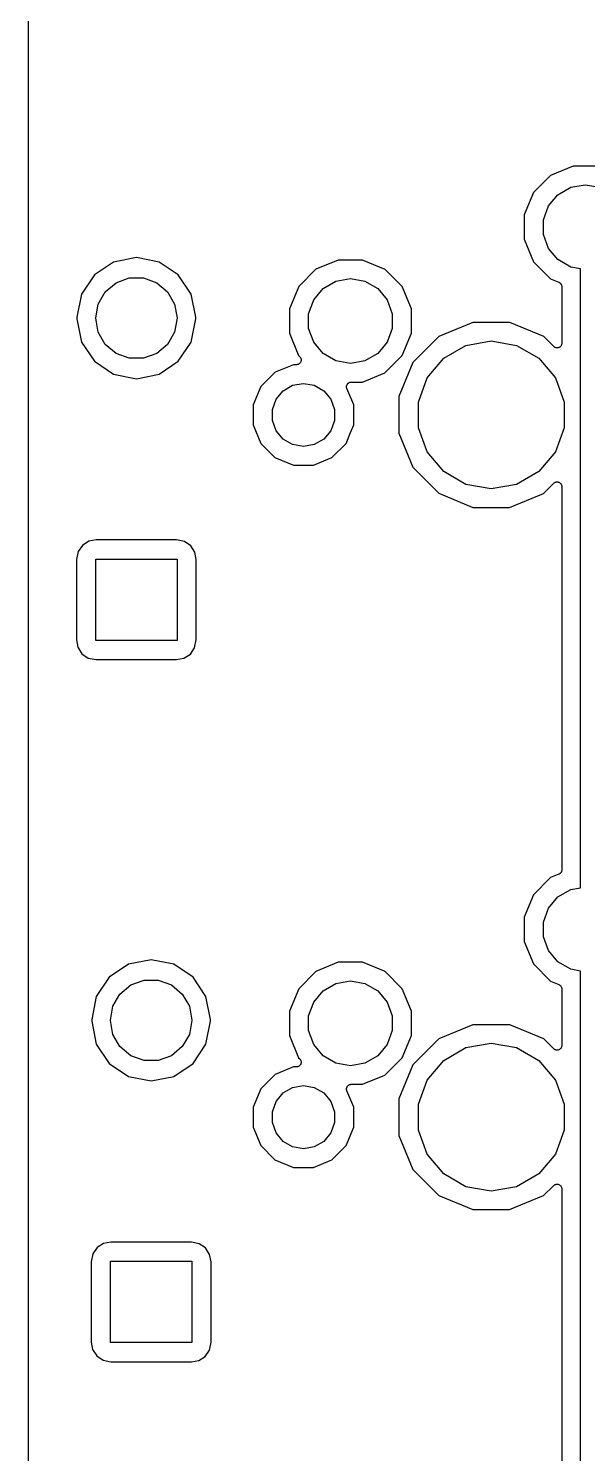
# Model space of a CAD drawing. Extents: x 37 to 156, y -136 to -20.
# Drawn here: x 37.48 to 52.6, y -78.1 to -39.54 of the extents above; entities that cross this region are included whole.
import ezdxf

# ---------------------------------------------------------------- set-up
doc = ezdxf.new("R2010")
doc.units = 0
doc.header["$MEASUREMENT"] = 0
doc.layers.add('BLACK', color=7, linetype='CONTINUOUS')

msp = doc.modelspace()

# ---------------------------------------------------------------- linework, layer by layer
at = {"layer": 'Black'}
for p, q in [((37.483, -47.346), (37.483, -38.3842)), ((51.606, -43.5195), (51.1412, -43.9836)), ((52.213, -43.2687), (51.606, -43.5195)), ((52.8698, -43.2693), (52.213, -43.2687)), ((51.8025, -44.0411), (52.1476, -43.8418)), ((52.1476, -43.8418), (52.54, -43.7726)), ((52.54, -43.7726), (52.9324, -43.8418)), ((51.1412, -43.9836), (50.8893, -44.5902)), ((51.5464, -44.3463), (51.8025, -44.0411)), ((50.8893, -44.5902), (50.8887, -45.247)), ((51.4101, -44.7208), (51.5464, -44.3463)), ((51.4101, -45.1192), (51.4101, -44.7208)), ((50.8887, -45.247), (51.1395, -45.854)), ((51.5464, -45.4937), (51.4101, -45.1192)), ((51.8025, -45.7989), (51.5464, -45.4937)), ((39.7856, -45.8627), (39.2647, -46.2107)), ((40.4, -45.7405), (39.7856, -45.8627)), ((41.0144, -45.8627), (40.4, -45.7405)), ((41.5353, -46.2107), (41.0144, -45.8627)), ((45.863, -45.8087), (45.256, -46.0595)), ((46.5198, -45.8093), (45.863, -45.8087)), ((47.1264, -46.0612), (46.5198, -45.8093)), ((51.1395, -45.854), (51.6036, -46.3188)), ((52.1476, -45.9982), (51.8025, -45.7989)), ((39.2647, -46.2107), (38.9167, -46.7316)), ((41.8833, -46.7316), (41.5353, -46.2107)), ((45.256, -46.0595), (44.7912, -46.5236)), ((47.5905, -46.526), (47.1264, -46.0612)), ((52.415, -46.0453), (52.1476, -45.9982)), ((52.415, -62.7947), (52.415, -46.0453)), ((39.5574, -46.6687), (39.85, -46.4232)), ((39.85, -46.4232), (40.209, -46.2925)), ((40.209, -46.2925), (40.591, -46.2925)), ((40.591, -46.2925), (40.95, -46.4232)), ((40.95, -46.4232), (41.2426, -46.6687)), ((44.7912, -46.5236), (44.5393, -47.1302)), ((45.1964, -46.8863), (45.4525, -46.5811)), ((45.4525, -46.5811), (45.7976, -46.3818)), ((45.7976, -46.3818), (46.19, -46.3126)), ((46.19, -46.3126), (46.5824, -46.3818)), ((46.5824, -46.3818), (46.9275, -46.5811)), ((46.9275, -46.5811), (47.1836, -46.8863)), ((47.8413, -47.133), (47.5905, -46.526)), ((51.6036, -46.3188), (51.8287, -46.4123)), ((51.8287, -46.4123), (51.8357, -46.4168)), ((51.8357, -46.4168), (51.8435, -46.4196)), ((51.8435, -46.4196), (51.8542, -46.4286)), ((51.8542, -46.4286), (51.8659, -46.4361)), ((51.8659, -46.4361), (51.8709, -46.4426)), ((51.8709, -46.4426), (51.8773, -46.448)), ((51.8773, -46.448), (51.8842, -46.46)), ((51.8842, -46.46), (51.8927, -46.4711)), ((51.8927, -46.4711), (51.8952, -46.479)), ((51.8952, -46.479), (51.8993, -46.4862)), ((51.8993, -46.4862), (51.9018, -46.4999)), ((51.9018, -46.4999), (51.9059, -46.5131)), ((51.9059, -46.5131), (51.9056, -46.5214)), ((51.9056, -46.5214), (51.907, -46.5296)), ((51.907, -46.5296), (51.907, -48.062)), ((38.9167, -46.7316), (38.792, -47.3585)), ((39.3, -47.3758), (39.3663, -46.9996)), ((39.3663, -46.9996), (39.5574, -46.6687)), ((41.2426, -46.6687), (41.4337, -46.9996)), ((41.4337, -46.9996), (41.5, -47.3758)), ((42.008, -47.3585), (41.8833, -46.7316)), ((45.0601, -47.2608), (45.1964, -46.8863)), ((47.1836, -46.8863), (47.3199, -47.2608)), ((37.483, -50.2943), (37.483, -47.346)), ((38.792, -47.3585), (38.792, -47.4015)), ((38.792, -47.4015), (38.9167, -48.0284)), ((39.3, -47.3842), (39.3, -47.3758)), ((39.3663, -47.7604), (39.3, -47.3842)), ((41.5, -47.3842), (41.4337, -47.7604)), ((41.5, -47.3758), (41.5, -47.3842)), ((41.8833, -48.0284), (42.008, -47.4015)), ((42.008, -47.4015), (42.008, -47.3585)), ((44.5393, -47.1302), (44.5387, -47.787)), ((45.0601, -47.6592), (45.0601, -47.2608)), ((47.3199, -47.2608), (47.3199, -47.6592)), ((47.8407, -47.7898), (47.8413, -47.133)), ((39.5574, -48.0913), (39.3663, -47.7604)), ((41.4337, -47.7604), (41.2426, -48.0913)), ((44.5387, -47.787), (44.7895, -48.394)), ((45.1964, -48.0337), (45.0601, -47.6592)), ((47.3199, -47.6592), (47.1836, -48.0337)), ((47.5888, -48.3964), (47.8407, -47.7898)), ((49.5045, -47.4977), (48.5846, -47.8778)), ((50.4998, -47.4985), (49.5045, -47.4977)), ((51.4191, -47.8802), (50.4998, -47.4985)), ((38.9167, -48.0284), (39.2647, -48.5493)), ((39.85, -48.3368), (39.5574, -48.0913)), ((41.2426, -48.0913), (40.95, -48.3368)), ((41.5353, -48.5493), (41.8833, -48.0284)), ((45.4525, -48.3389), (45.1964, -48.0337)), ((47.1836, -48.0337), (46.9275, -48.3389)), ((48.5846, -47.8778), (47.8802, -48.5809)), ((48.7134, -48.4667), (49.3154, -48.1192)), ((49.3154, -48.1192), (50, -47.9985)), ((50, -47.9985), (50.6846, -48.1192)), ((50.6846, -48.1192), (51.2865, -48.4667)), ((51.6901, -48.1518), (51.4191, -47.8802)), ((51.7037, -48.1613), (51.6901, -48.1518)), ((51.7165, -48.172), (51.7037, -48.1613)), ((51.7217, -48.1739), (51.7165, -48.172)), ((51.7262, -48.1771), (51.7217, -48.1739)), ((51.7423, -48.1814), (51.7262, -48.1771)), ((51.7579, -48.1871), (51.7423, -48.1814)), ((51.7635, -48.1871), (51.7579, -48.1871)), ((51.7688, -48.1885), (51.7635, -48.1871)), ((51.7854, -48.1871), (51.7688, -48.1885)), ((51.8021, -48.1871), (51.7854, -48.1871)), ((51.8073, -48.1852), (51.8021, -48.1871)), ((51.8128, -48.1847), (51.8073, -48.1852)), ((51.8279, -48.1777), (51.8128, -48.1847)), ((51.8435, -48.172), (51.8279, -48.1777)), ((51.8477, -48.1685), (51.8435, -48.172)), ((51.8528, -48.1661), (51.8477, -48.1685)), ((51.8645, -48.1544), (51.8528, -48.1661)), ((51.8773, -48.1437), (51.8645, -48.1544)), ((51.8801, -48.1389), (51.8773, -48.1437)), ((51.884, -48.135), (51.8801, -48.1389)), ((51.891, -48.1199), (51.884, -48.135)), ((51.8993, -48.1055), (51.891, -48.1199)), ((51.9003, -48.1), (51.8993, -48.1055)), ((51.9026, -48.095), (51.9003, -48.1)), ((51.9041, -48.0784), (51.9026, -48.095)), ((51.907, -48.062), (51.9041, -48.0784)), ((39.2647, -48.5493), (39.7856, -48.8973)), ((40.209, -48.4675), (39.85, -48.3368)), ((40.591, -48.4675), (40.209, -48.4675)), ((40.95, -48.3368), (40.591, -48.4675)), ((41.0144, -48.8973), (41.5353, -48.5493)), ((44.7895, -48.394), (44.8197, -48.4242)), ((44.8197, -48.4242), (44.8292, -48.4378)), ((44.8292, -48.4378), (44.8399, -48.4505)), ((44.8397, -48.5775), (44.8361, -48.5818)), ((44.8454, -48.5619), (44.8397, -48.5775)), ((44.8399, -48.4505), (44.8418, -48.4558)), ((44.8418, -48.4558), (44.845, -48.4604)), ((44.845, -48.4604), (44.8492, -48.4764)), ((44.8525, -48.5469), (44.8454, -48.5619)), ((44.8492, -48.4764), (44.8549, -48.492)), ((44.8529, -48.5413), (44.8525, -48.5469)), ((44.8549, -48.5361), (44.8529, -48.5413)), ((44.8549, -48.492), (44.8549, -48.4976)), ((44.8549, -48.4976), (44.8563, -48.503)), ((44.8563, -48.503), (44.8549, -48.5195)), ((44.8549, -48.5195), (44.8549, -48.5361)), ((45.7976, -48.5382), (45.4525, -48.3389)), ((46.19, -48.6074), (45.7976, -48.5382)), ((46.5824, -48.5382), (46.19, -48.6074)), ((46.9275, -48.3389), (46.5824, -48.5382)), ((47.124, -48.8605), (47.5888, -48.3964)), ((48.2666, -48.9992), (48.7134, -48.4667)), ((51.2865, -48.4667), (51.7334, -48.9992)), ((39.7856, -48.8973), (40.4, -49.0195)), ((40.4, -49.0195), (41.0144, -48.8973)), ((44.1513, -48.8473), (43.7687, -49.2292)), ((44.6509, -48.6409), (44.1513, -48.8473)), ((44.7297, -48.6409), (44.6509, -48.6409)), ((44.7461, -48.6381), (44.7297, -48.6409)), ((44.7626, -48.6366), (44.7461, -48.6381)), ((44.7676, -48.6343), (44.7626, -48.6366)), ((44.7731, -48.6333), (44.7676, -48.6343)), ((44.7875, -48.625), (44.7731, -48.6333)), ((44.8026, -48.618), (44.7875, -48.625)), ((44.8065, -48.6141), (44.8026, -48.618)), ((44.8114, -48.6113), (44.8065, -48.6141)), ((44.822, -48.5986), (44.8114, -48.6113)), ((44.8338, -48.5869), (44.822, -48.5986)), ((44.8361, -48.5818), (44.8338, -48.5869)), ((46.517, -49.1113), (47.124, -48.8605)), ((47.8802, -48.5809), (47.4985, -49.5002)), ((43.7687, -49.2292), (43.5613, -49.7285)), ((44.1803, -49.5729), (44.371, -49.3457)), ((44.371, -49.3457), (44.6279, -49.1974)), ((44.6279, -49.1974), (44.92, -49.1458)), ((44.92, -49.1458), (45.2121, -49.1974)), ((45.2121, -49.1974), (45.469, -49.3457)), ((45.469, -49.3457), (45.6597, -49.5729)), ((46.086, -49.2434), (46.0878, -49.2297)), ((46.0878, -49.2516), (46.086, -49.2434)), ((46.0878, -49.2297), (46.0879, -49.2159)), ((46.0878, -49.26), (46.0878, -49.2516)), ((46.0925, -49.273), (46.0878, -49.26)), ((46.0879, -49.2159), (46.0907, -49.208)), ((46.0907, -49.208), (46.0918, -49.1997)), ((46.0918, -49.1997), (46.0982, -49.1874)), ((46.0955, -49.2865), (46.0925, -49.273)), ((46.2791, -49.7309), (46.0955, -49.2865)), ((46.0982, -49.1874), (46.103, -49.1744)), ((46.103, -49.1744), (46.1084, -49.168)), ((46.1084, -49.168), (46.1122, -49.1606)), ((46.1122, -49.1606), (46.1224, -49.1513)), ((46.1224, -49.1513), (46.1314, -49.1407)), ((46.1314, -49.1407), (46.1386, -49.1365)), ((46.1386, -49.1365), (46.1448, -49.1308)), ((46.1448, -49.1308), (46.1576, -49.1256)), ((46.1576, -49.1256), (46.1696, -49.1186)), ((46.1696, -49.1186), (46.1778, -49.1172)), ((46.1778, -49.1172), (46.1855, -49.114)), ((46.1855, -49.114), (46.1994, -49.1134)), ((46.1994, -49.1134), (46.213, -49.111)), ((46.213, -49.111), (46.517, -49.1113)), ((48.0289, -49.6524), (48.2666, -48.9992)), ((51.7334, -48.9992), (51.9711, -49.6524)), ((43.5613, -49.7285), (43.5609, -50.2691)), ((44.0788, -49.8517), (44.1803, -49.5729)), ((45.6597, -49.5729), (45.7612, -49.8517)), ((46.2787, -50.2715), (46.2791, -49.7309)), ((47.4985, -49.5002), (47.4977, -50.4955)), ((48.0289, -50.3476), (48.0289, -49.6524)), ((51.9711, -49.6524), (51.9711, -50.3476)), ((44.0788, -50.1483), (44.0788, -49.8517)), ((45.7612, -49.8517), (45.7612, -50.1483)), ((37.483, -53.9), (37.483, -50.2943)), ((43.5609, -50.2691), (43.7673, -50.7687)), ((44.1803, -50.4271), (44.0788, -50.1483)), ((44.371, -50.6543), (44.1803, -50.4271)), ((45.6597, -50.4271), (45.469, -50.6543)), ((45.7612, -50.1483), (45.6597, -50.4271)), ((46.0713, -50.7708), (46.1954, -50.4719)), ((46.1954, -50.4719), (46.2787, -50.2715)), ((47.4977, -50.4955), (47.8778, -51.4154)), ((48.2666, -51.0008), (48.0289, -50.3476)), ((51.9711, -50.3476), (51.7334, -51.0008)), ((43.7673, -50.7687), (44.1492, -51.1513)), ((44.6279, -50.8026), (44.371, -50.6543)), ((44.92, -50.8541), (44.6279, -50.8026)), ((45.2121, -50.8026), (44.92, -50.8541)), ((45.469, -50.6543), (45.2121, -50.8026)), ((45.6887, -51.1527), (46.0713, -50.7708)), ((44.1492, -51.1513), (44.6485, -51.3587)), ((45.1891, -51.3591), (45.6887, -51.1527)), ((48.7134, -51.5332), (48.2666, -51.0008)), ((51.7334, -51.0008), (51.2865, -51.5332)), ((44.6485, -51.3587), (45.1891, -51.3591)), ((47.8778, -51.4154), (48.5809, -52.1198)), ((49.3154, -51.8808), (48.7134, -51.5332)), ((51.2865, -51.5332), (50.6846, -51.8808)), ((50, -52.0015), (49.3154, -51.8808)), ((50.6846, -51.8808), (50, -52.0015)), ((51.4154, -52.1222), (51.6903, -51.8478)), ((51.6903, -51.8478), (51.7038, -51.8383)), ((51.7038, -51.8383), (51.7165, -51.8277)), ((51.7165, -51.8277), (51.7218, -51.8258)), ((51.7218, -51.8258), (51.7264, -51.8225)), ((51.7264, -51.8225), (51.7424, -51.8183)), ((51.7424, -51.8183), (51.7579, -51.8126)), ((51.7579, -51.8126), (51.7636, -51.8126)), ((51.7636, -51.8126), (51.769, -51.8112)), ((51.769, -51.8112), (51.7855, -51.8126)), ((51.7855, -51.8126), (51.8021, -51.8126)), ((51.8021, -51.8126), (51.8074, -51.8145)), ((51.8074, -51.8145), (51.813, -51.815)), ((51.813, -51.815), (51.828, -51.822)), ((51.828, -51.822), (51.8435, -51.8277)), ((51.8435, -51.8277), (51.8478, -51.8313)), ((51.8478, -51.8313), (51.8529, -51.8337)), ((51.8529, -51.8337), (51.8646, -51.8454)), ((51.8646, -51.8454), (51.8773, -51.8561)), ((51.8773, -51.8561), (51.8801, -51.8609)), ((51.8801, -51.8609), (51.8841, -51.8649)), ((51.8841, -51.8649), (51.8911, -51.8799)), ((51.8911, -51.8799), (51.8993, -51.8943)), ((51.8993, -51.8943), (51.9003, -51.8998)), ((51.9003, -51.8998), (51.9027, -51.9049)), ((51.9027, -51.9049), (51.9041, -51.9214)), ((51.9041, -51.9214), (51.907, -51.9377)), ((51.907, -51.9377), (51.907, -62.3102)), ((48.5809, -52.1198), (49.5002, -52.5015)), ((50.4955, -52.5023), (51.4154, -52.1222)), ((49.5002, -52.5015), (50.4955, -52.5023)), ((38.9389, -53.5288), (38.8229, -53.6985)), ((39.1125, -53.4171), (38.9389, -53.5288)), ((39.3118, -53.3796), (39.1125, -53.4171)), ((41.4873, -53.3796), (39.3118, -53.3796)), ((41.7015, -53.4229), (41.4873, -53.3796)), ((41.8712, -53.5389), (41.7015, -53.4229)), ((41.9829, -53.7125), (41.8712, -53.5389)), ((37.483, -66.346), (37.483, -53.9)), ((38.8229, -53.6985), (38.7796, -53.9127)), ((38.7796, -53.9127), (38.7796, -56.0882)), ((39.3, -56.1), (39.3, -53.9)), ((39.3, -53.9), (41.5, -53.9)), ((41.5, -53.9), (41.5, -56.1)), ((42.0204, -53.9118), (41.9829, -53.7125)), ((42.0204, -56.0873), (42.0204, -53.9118)), ((38.7796, -56.0882), (38.8171, -56.2875)), ((38.8171, -56.2875), (38.9288, -56.4611)), ((41.5, -56.1), (39.3, -56.1)), ((41.9771, -56.3015), (42.0204, -56.0873)), ((38.9288, -56.4611), (39.0985, -56.5771)), ((39.0985, -56.5771), (39.3127, -56.6204)), ((39.3127, -56.6204), (41.4882, -56.6204)), ((41.4882, -56.6204), (41.6875, -56.5829)), ((41.6875, -56.5829), (41.8611, -56.4712)), ((41.8611, -56.4712), (41.9771, -56.3015)), ((51.8285, -62.4276), (51.606, -62.5195)), ((51.8356, -62.4231), (51.8285, -62.4276)), ((51.8435, -62.4202), (51.8356, -62.4231)), ((51.8541, -62.4113), (51.8435, -62.4202)), ((51.8657, -62.4039), (51.8541, -62.4113)), ((51.8708, -62.3973), (51.8657, -62.4039)), ((51.8773, -62.3919), (51.8708, -62.3973)), ((51.8842, -62.3799), (51.8773, -62.3919)), ((51.8926, -62.369), (51.8842, -62.3799)), ((51.8951, -62.3609), (51.8926, -62.369)), ((51.8993, -62.3537), (51.8951, -62.3609)), ((51.9017, -62.3401), (51.8993, -62.3537)), ((51.9059, -62.3269), (51.9017, -62.3401)), ((51.907, -62.3102), (51.9055, -62.3185)), ((51.9055, -62.3185), (51.9059, -62.3269)), ((51.606, -62.5195), (51.1412, -62.9836)), ((51.8025, -63.0411), (52.1476, -62.8418)), ((52.1476, -62.8418), (52.415, -62.7947)), ((51.1412, -62.9836), (50.8893, -63.5902)), ((51.5464, -63.3463), (51.8025, -63.0411)), ((50.8893, -63.5902), (50.8887, -64.247)), ((51.4101, -63.7208), (51.5464, -63.3463)), ((51.4101, -64.1192), (51.4101, -63.7208)), ((50.8887, -64.247), (51.1395, -64.854)), ((51.5464, -64.4937), (51.4101, -64.1192)), ((40.8, -64.7405), (40.1856, -64.8627)), ((41.4144, -64.8627), (40.8, -64.7405)), ((51.8025, -64.7989), (51.5464, -64.4937)), ((40.1856, -64.8627), (39.6647, -65.2107)), ((41.9353, -65.2107), (41.4144, -64.8627)), ((45.256, -65.0595), (44.7912, -65.5236)), ((45.863, -64.8087), (45.256, -65.0595)), ((46.5198, -64.8093), (45.863, -64.8087)), ((47.1264, -65.0612), (46.5198, -64.8093)), ((47.5905, -65.526), (47.1264, -65.0612)), ((51.1395, -64.854), (51.6036, -65.3188)), ((52.1476, -64.9982), (51.8025, -64.7989)), ((52.415, -65.0453), (52.1476, -64.9982)), ((52.415, -81.7947), (52.415, -65.0453)), ((39.6647, -65.2107), (39.3167, -65.7316)), ((39.9574, -65.6687), (40.25, -65.4232)), ((40.25, -65.4232), (40.609, -65.2925)), ((40.609, -65.2925), (40.991, -65.2925)), ((40.991, -65.2925), (41.35, -65.4232)), ((41.35, -65.4232), (41.6426, -65.6687)), ((42.2833, -65.7316), (41.9353, -65.2107)), ((44.7912, -65.5236), (44.5393, -66.1302)), ((45.4525, -65.5811), (45.7976, -65.3818)), ((45.7976, -65.3818), (46.19, -65.3126)), ((46.19, -65.3126), (46.5824, -65.3818)), ((46.5824, -65.3818), (46.9275, -65.5811)), ((47.8413, -66.133), (47.5905, -65.526)), ((51.6036, -65.3188), (51.8287, -65.4123)), ((51.8287, -65.4123), (51.8357, -65.4168)), ((51.8357, -65.4168), (51.8435, -65.4196)), ((51.8435, -65.4196), (51.8542, -65.4286)), ((51.8542, -65.4286), (51.8659, -65.4361)), ((51.8659, -65.4361), (51.8709, -65.4426)), ((51.8709, -65.4426), (51.8773, -65.448)), ((51.8773, -65.448), (51.8842, -65.46)), ((51.8842, -65.46), (51.8927, -65.4711)), ((51.8927, -65.4711), (51.8952, -65.479)), ((51.8952, -65.479), (51.8993, -65.4862)), ((51.8993, -65.4862), (51.9018, -65.4999)), ((51.9018, -65.4999), (51.9059, -65.5131)), ((51.9059, -65.5131), (51.9056, -65.5214)), ((51.9056, -65.5214), (51.907, -65.5296)), ((51.907, -65.5296), (51.907, -67.062)), ((39.3167, -65.7316), (39.192, -66.3585)), ((39.7663, -65.9996), (39.9574, -65.6687)), ((41.6426, -65.6687), (41.8337, -65.9996)), ((42.408, -66.3585), (42.2833, -65.7316)), ((45.0601, -66.2608), (45.1964, -65.8863)), ((45.1964, -65.8863), (45.4525, -65.5811)), ((46.9275, -65.5811), (47.1836, -65.8863)), ((47.1836, -65.8863), (47.3199, -66.2608)), ((39.7, -66.3758), (39.7663, -65.9996)), ((41.8337, -65.9996), (41.9, -66.3758)), ((44.5393, -66.1302), (44.5387, -66.787)), ((45.0601, -66.6592), (45.0601, -66.2608)), ((47.3199, -66.2608), (47.3199, -66.6592)), ((47.8407, -66.7898), (47.8413, -66.133)), ((37.483, -69.2943), (37.483, -66.346)), ((39.192, -66.3585), (39.192, -66.4015)), ((39.192, -66.4015), (39.3167, -67.0284)), ((39.7, -66.3842), (39.7, -66.3758)), ((39.7663, -66.7604), (39.7, -66.3842)), ((41.9, -66.3842), (41.8337, -66.7604)), ((41.9, -66.3758), (41.9, -66.3842)), ((42.2833, -67.0284), (42.408, -66.4015)), ((42.408, -66.4015), (42.408, -66.3585)), ((45.1964, -67.0337), (45.0601, -66.6592)), ((47.3199, -66.6592), (47.1836, -67.0337)), ((49.5045, -66.4977), (48.5846, -66.8778)), ((50.4998, -66.4985), (49.5045, -66.4977)), ((51.4191, -66.8802), (50.4998, -66.4985)), ((39.3167, -67.0284), (39.6647, -67.5493)), ((39.9574, -67.0913), (39.7663, -66.7604)), ((41.8337, -66.7604), (41.6426, -67.0913)), ((41.9353, -67.5493), (42.2833, -67.0284)), ((44.5387, -66.787), (44.7895, -67.394)), ((45.4525, -67.3389), (45.1964, -67.0337)), ((47.1836, -67.0337), (46.9275, -67.3389)), ((47.5888, -67.3964), (47.8407, -66.7898)), ((48.5846, -66.8778), (47.8802, -67.5809)), ((49.3154, -67.1192), (50, -66.9985)), ((50, -66.9985), (50.6846, -67.1192)), ((51.6901, -67.1518), (51.4191, -66.8802)), ((51.9041, -67.0784), (51.9026, -67.095)), ((51.907, -67.062), (51.9041, -67.0784)), ((40.25, -67.3368), (39.9574, -67.0913)), ((40.609, -67.4675), (40.25, -67.3368)), ((40.991, -67.4675), (40.609, -67.4675)), ((41.35, -67.3368), (40.991, -67.4675)), ((41.6426, -67.0913), (41.35, -67.3368)), ((44.7895, -67.394), (44.8197, -67.4242)), ((44.8197, -67.4242), (44.8292, -67.4378)), ((44.8292, -67.4378), (44.8399, -67.4505)), ((44.8399, -67.4505), (44.8418, -67.4558)), ((44.8418, -67.4558), (44.845, -67.4604)), ((44.845, -67.4604), (44.8492, -67.4764)), ((45.7976, -67.5382), (45.4525, -67.3389)), ((46.9275, -67.3389), (46.5824, -67.5382)), ((47.124, -67.8605), (47.5888, -67.3964)), ((48.2666, -67.9992), (48.7134, -67.4667)), ((48.7134, -67.4667), (49.3154, -67.1192)), ((50.6846, -67.1192), (51.2865, -67.4667)), ((51.2865, -67.4667), (51.7334, -67.9992)), ((51.7037, -67.1613), (51.6901, -67.1518)), ((51.7165, -67.172), (51.7037, -67.1613)), ((51.7217, -67.1739), (51.7165, -67.172)), ((51.7262, -67.1771), (51.7217, -67.1739)), ((51.7423, -67.1814), (51.7262, -67.1771)), ((51.7579, -67.1871), (51.7423, -67.1814)), ((51.7635, -67.1871), (51.7579, -67.1871)), ((51.7688, -67.1885), (51.7635, -67.1871)), ((51.7854, -67.1871), (51.7688, -67.1885)), ((51.8021, -67.1871), (51.7854, -67.1871)), ((51.8073, -67.1852), (51.8021, -67.1871)), ((51.8128, -67.1847), (51.8073, -67.1852)), ((51.8279, -67.1777), (51.8128, -67.1847)), ((51.8435, -67.172), (51.8279, -67.1777)), ((51.8477, -67.1685), (51.8435, -67.172)), ((51.8528, -67.1661), (51.8477, -67.1685)), ((51.8645, -67.1544), (51.8528, -67.1661)), ((51.8773, -67.1437), (51.8645, -67.1544)), ((51.8801, -67.1389), (51.8773, -67.1437)), ((51.884, -67.135), (51.8801, -67.1389)), ((51.891, -67.1199), (51.884, -67.135)), ((51.8993, -67.1055), (51.891, -67.1199)), ((51.9003, -67.1), (51.8993, -67.1055)), ((51.9026, -67.095), (51.9003, -67.1)), ((39.6647, -67.5493), (40.1856, -67.8973)), ((41.4144, -67.8973), (41.9353, -67.5493)), ((44.1513, -67.8473), (43.7687, -68.2292)), ((44.6509, -67.6409), (44.1513, -67.8473)), ((44.7297, -67.6409), (44.6509, -67.6409)), ((44.7461, -67.6381), (44.7297, -67.6409)), ((44.7626, -67.6366), (44.7461, -67.6381)), ((44.7676, -67.6343), (44.7626, -67.6366)), ((44.7731, -67.6333), (44.7676, -67.6343)), ((44.7875, -67.625), (44.7731, -67.6333)), ((44.8026, -67.618), (44.7875, -67.625)), ((44.8065, -67.6141), (44.8026, -67.618)), ((44.8114, -67.6113), (44.8065, -67.6141)), ((44.822, -67.5986), (44.8114, -67.6113)), ((44.8338, -67.5869), (44.822, -67.5986)), ((44.8361, -67.5818), (44.8338, -67.5869)), ((44.8397, -67.5775), (44.8361, -67.5818)), ((44.8454, -67.5619), (44.8397, -67.5775)), ((44.8525, -67.5469), (44.8454, -67.5619)), ((44.8492, -67.4764), (44.8549, -67.492)), ((44.8529, -67.5413), (44.8525, -67.5469)), ((44.8549, -67.5361), (44.8529, -67.5413)), ((44.8549, -67.492), (44.8549, -67.4976)), ((44.8549, -67.4976), (44.8563, -67.503)), ((44.8563, -67.503), (44.8549, -67.5195)), ((44.8549, -67.5195), (44.8549, -67.5361)), ((46.19, -67.6074), (45.7976, -67.5382)), ((46.5824, -67.5382), (46.19, -67.6074)), ((47.8802, -67.5809), (47.4985, -68.5002)), ((40.1856, -67.8973), (40.8, -68.0195)), ((40.8, -68.0195), (41.4144, -67.8973)), ((43.7687, -68.2292), (43.5613, -68.7285)), ((44.371, -68.3457), (44.6279, -68.1974)), ((44.6279, -68.1974), (44.92, -68.1458)), ((44.92, -68.1458), (45.2121, -68.1974)), ((45.2121, -68.1974), (45.469, -68.3457)), ((46.086, -68.2434), (46.0878, -68.2297)), ((46.0878, -68.2297), (46.0879, -68.2159)), ((46.0879, -68.2159), (46.0907, -68.208)), ((46.0907, -68.208), (46.0918, -68.1997)), ((46.0918, -68.1997), (46.0982, -68.1874)), ((46.0982, -68.1874), (46.103, -68.1744)), ((46.103, -68.1744), (46.1084, -68.168)), ((46.1084, -68.168), (46.1122, -68.1606)), ((46.1122, -68.1606), (46.1224, -68.1513)), ((46.1224, -68.1513), (46.1314, -68.1407)), ((46.1314, -68.1407), (46.1386, -68.1365)), ((46.1386, -68.1365), (46.1448, -68.1308)), ((46.1448, -68.1308), (46.1576, -68.1256)), ((46.1576, -68.1256), (46.1696, -68.1186)), ((46.1696, -68.1186), (46.1778, -68.1172)), ((46.1778, -68.1172), (46.1855, -68.114)), ((46.1855, -68.114), (46.1994, -68.1134)), ((46.1994, -68.1134), (46.213, -68.111)), ((46.213, -68.111), (46.517, -68.1113)), ((46.517, -68.1113), (47.124, -67.8605)), ((48.0289, -68.6524), (48.2666, -67.9992)), ((51.7334, -67.9992), (51.9711, -68.6524)), ((44.0788, -68.8517), (44.1803, -68.5729)), ((44.1803, -68.5729), (44.371, -68.3457)), ((45.469, -68.3457), (45.6597, -68.5729)), ((45.6597, -68.5729), (45.7612, -68.8517)), ((46.0878, -68.2516), (46.086, -68.2434)), ((46.0878, -68.26), (46.0878, -68.2516)), ((46.0925, -68.273), (46.0878, -68.26)), ((46.0955, -68.2865), (46.0925, -68.273)), ((46.2791, -68.7309), (46.0955, -68.2865)), ((47.4985, -68.5002), (47.4977, -69.4955)), ((43.5613, -68.7285), (43.5609, -69.2691)), ((44.0788, -69.1483), (44.0788, -68.8517)), ((45.7612, -68.8517), (45.7612, -69.1483)), ((46.2787, -69.2715), (46.2791, -68.7309)), ((48.0289, -69.3476), (48.0289, -68.6524)), ((51.9711, -68.6524), (51.9711, -69.3476)), ((37.483, -72.9), (37.483, -69.2943)), ((43.5609, -69.2691), (43.7673, -69.7687)), ((44.1803, -69.4271), (44.0788, -69.1483)), ((45.7612, -69.1483), (45.6597, -69.4271)), ((46.0713, -69.7708), (46.2787, -69.2715)), ((48.2666, -70.0008), (48.0289, -69.3476)), ((51.9711, -69.3476), (51.7334, -70.0008)), ((43.7673, -69.7687), (44.1492, -70.1513)), ((44.371, -69.6543), (44.1803, -69.4271)), ((44.6279, -69.8026), (44.371, -69.6543)), ((45.469, -69.6543), (45.2121, -69.8026)), ((45.6597, -69.4271), (45.469, -69.6543)), ((45.6887, -70.1527), (46.0713, -69.7708)), ((47.4977, -69.4955), (47.8778, -70.4154)), ((44.1492, -70.1513), (44.6485, -70.3587)), ((44.92, -69.8541), (44.6279, -69.8026)), ((45.2121, -69.8026), (44.92, -69.8541)), ((45.1891, -70.3591), (45.6887, -70.1527)), ((48.7134, -70.5332), (48.2666, -70.0008)), ((51.7334, -70.0008), (51.2865, -70.5332)), ((44.6485, -70.3587), (45.1891, -70.3591)), ((47.8778, -70.4154), (48.5809, -71.1198)), ((49.3154, -70.8808), (48.7134, -70.5332)), ((51.2865, -70.5332), (50.6846, -70.8808)), ((50, -71.0015), (49.3154, -70.8808)), ((50.6846, -70.8808), (50, -71.0015)), ((51.4154, -71.1222), (51.6903, -70.8478)), ((51.6903, -70.8478), (51.7038, -70.8383)), ((51.7038, -70.8383), (51.7165, -70.8277)), ((51.7165, -70.8277), (51.7218, -70.8258)), ((51.7218, -70.8258), (51.7264, -70.8225)), ((51.7264, -70.8225), (51.7424, -70.8183)), ((51.7424, -70.8183), (51.7579, -70.8126)), ((51.7579, -70.8126), (51.7636, -70.8126)), ((51.7636, -70.8126), (51.769, -70.8112)), ((51.769, -70.8112), (51.7855, -70.8126)), ((51.7855, -70.8126), (51.8021, -70.8126)), ((51.8021, -70.8126), (51.8074, -70.8145)), ((51.8074, -70.8145), (51.813, -70.815)), ((51.813, -70.815), (51.828, -70.822)), ((51.828, -70.822), (51.8435, -70.8277)), ((51.8435, -70.8277), (51.8478, -70.8313)), ((51.8478, -70.8313), (51.8529, -70.8337)), ((51.8529, -70.8337), (51.8646, -70.8454)), ((51.8646, -70.8454), (51.8773, -70.8561)), ((51.8773, -70.8561), (51.8801, -70.8609)), ((51.8801, -70.8609), (51.8841, -70.8649)), ((51.8841, -70.8649), (51.8911, -70.8799)), ((51.8911, -70.8799), (51.8993, -70.8943)), ((51.8993, -70.8943), (51.9003, -70.8998)), ((51.9003, -70.8998), (51.9027, -70.9049)), ((51.9027, -70.9049), (51.9041, -70.9214)), ((51.9041, -70.9214), (51.907, -70.9377)), ((51.907, -70.9377), (51.907, -81.3102)), ((48.5809, -71.1198), (49.5002, -71.5015)), ((50.4955, -71.5023), (51.4154, -71.1222)), ((49.5002, -71.5015), (50.4955, -71.5023)), ((39.5125, -72.4171), (39.3389, -72.5288)), ((39.7118, -72.3796), (39.5125, -72.4171)), ((41.8873, -72.3796), (39.7118, -72.3796)), ((42.1015, -72.4229), (41.8873, -72.3796)), ((42.2712, -72.5389), (42.1015, -72.4229)), ((39.2229, -72.6985), (39.1796, -72.9127)), ((39.3389, -72.5288), (39.2229, -72.6985)), ((42.3829, -72.7125), (42.2712, -72.5389)), ((42.4204, -72.9118), (42.3829, -72.7125)), ((37.483, -85.346), (37.483, -72.9)), ((39.1796, -72.9127), (39.1796, -75.0882)), ((39.7, -75.1), (39.7, -72.9)), ((39.7, -72.9), (41.9, -72.9)), ((41.9, -72.9), (41.9, -75.1)), ((42.4204, -75.0873), (42.4204, -72.9118)), ((39.1796, -75.0882), (39.2171, -75.2875)), ((41.9, -75.1), (39.7, -75.1)), ((42.3771, -75.3015), (42.4204, -75.0873)), ((39.2171, -75.2875), (39.3288, -75.4611)), ((39.3288, -75.4611), (39.4985, -75.5771)), ((42.0875, -75.5829), (42.2611, -75.4712)), ((42.2611, -75.4712), (42.3771, -75.3015)), ((39.4985, -75.5771), (39.7127, -75.6204)), ((39.7127, -75.6204), (41.8882, -75.6204)), ((41.8882, -75.6204), (42.0875, -75.5829))]:
    msp.add_line(p, q, dxfattribs=at)

doc.saveas('drawing.dxf')
